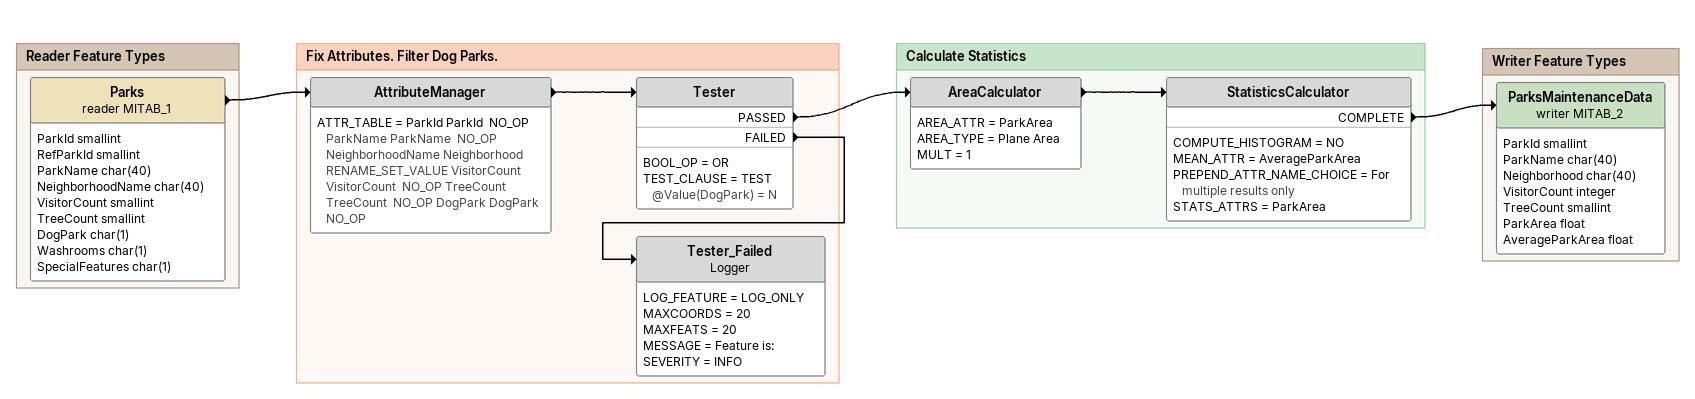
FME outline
Bookmark: Reader Feature Types
Parks (reader MITAB_1)
    attributes: ParkId smallint, RefParkId smallint, ParkName char(40), NeighborhoodName char(40), VisitorCount smallint, TreeCount smallint, DogPark char(1), Washrooms char(1), SpecialFeatures char(1)
    -> AttributeManager

Bookmark: Fix Attributes. Filter Dog Parks.
AttributeManager
    ATTR_TABLE = ParkId ParkId  NO_OP ParkName ParkName  NO_OP NeighborhoodName Neighborhood  RENAME_SET_VALUE VisitorCount VisitorCount  NO_OP TreeCount TreeCount  NO_OP DogPark DogPark  NO_OP
    -> Tester
Tester
    BOOL_OP = OR
    TEST_CLAUSE = TEST @Value(DogPark) = N
    PASSED -> AreaCalculator
    FAILED -> Tester_Failed
Tester_Failed: Logger
    LOG_FEATURE = LOG_ONLY
    MAXCOORDS = 20
    MAXFEATS = 20
    MESSAGE = Feature is:
    SEVERITY = INFO

Bookmark: Calculate Statistics
AreaCalculator
    AREA_ATTR = ParkArea
    AREA_TYPE = Plane Area
    MULT = 1
    -> StatisticsCalculator
StatisticsCalculator
    COMPUTE_HISTOGRAM = NO
    MEAN_ATTR = AverageParkArea
    PREPEND_ATTR_NAME_CHOICE = For multiple results only
    STATS_ATTRS = ParkArea
    COMPLETE -> ParksMaintenanceData (writer MITAB_2)

Bookmark: Writer Feature Types
ParksMaintenanceData (writer MITAB_2)
    attributes: ParkId smallint, ParkName char(40), Neighborhood char(40), VisitorCount integer, TreeCount smallint, ParkArea float, AverageParkArea float
